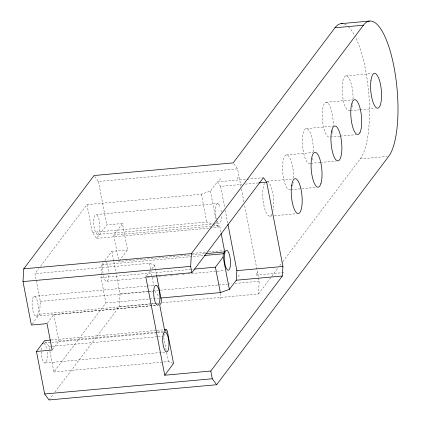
<?xml version="1.0" encoding="UTF-8"?>
<svg xmlns="http://www.w3.org/2000/svg" width="421" height="421" viewBox="0 0 421 421"><rect width="100%" height="100%" fill="white"/><g stroke="black" fill="none" stroke-linecap="round" stroke-linejoin="round"><path stroke-width="0.32" stroke-dasharray="2.1 1.58" d="M32.154 324.007L39.563 314.166L40.321 301.404L34.975 273.639L38.911 268.414M45.379 341.589L49.015 346.562L53.914 371.98L105.887 302.978L100.987 277.56L101.745 264.793L103.303 262.73M54.935 392.088L119.29 306.646L120.048 293.884L116.201 273.913M162.406 302.731L258.441 294.016L259.194 281.249L244.401 204.417M312.287 159.775L312.745 157.928M163.853 335.658L166.163 332.585M166.548 332.074L167.316 331.048M40.49 266.319L86.947 204.638L201.396 194.249L210.442 191.05L217.352 181.872L246.548 179.225M86.947 204.638L92.294 232.403L96.656 238.37L106.771 224.946L122.443 223.519L127.531 249.948L119.617 260.452M47.42 323.123L53.83 314.613L156.459 305.299M204.464 253.726L118.827 261.504L113.738 235.076L122.443 223.519M104.855 260.662L111.86 251.369L127.531 249.948M52.509 349.546L58.919 341.042L156.975 332.137M49.01 399.95L53.356 394.182M146.561 275.855L150.018 271.266M151.939 268.719L154.628 265.151L149.423 263.246L34.975 273.639M219.452 180.262L221.372 177.715M237.028 178.667L238.949 176.115M210.384 228.045L218.231 227.335L219.636 225.461L221.004 232.55M238.033 276.729L239.949 274.182M257.526 272.587L255.605 275.134L284.096 272.55M258.441 294.016L271.456 276.734M271.85 276.208L278.16 267.83M279.739 265.735L282.502 262.067M282.896 261.546L360.208 158.901A70.007 21.076 84.8 0 0 369.301 102.361A70.007 21.076 84.8 0 0 354.929 36.074M218.857 204.38L218.089 203.643L217.289 203.527L95.72 214.563L94.993 215.126L93.957 218.078A9.999 3.01 84.8 0 0 94.793 230.198L95.483 232.118A9.999 3.01 84.8 0 0 97.877 234.418L212.915 223.972M97.877 234.418L98.603 233.855L99.64 230.903A9.999 3.01 84.8 0 0 97.33 215.463L96.514 214.678L95.72 214.563M217.289 203.527L216.568 204.085L215.526 207.043A9.999 3.01 84.8 0 0 216.362 219.162M213.568 223.914L219.452 223.377L220.772 221.62L221.214 219.862A9.999 3.01 84.8 0 0 221.488 215.194M345.967 75.917L371.869 73.564M326.122 102.256L352.672 99.845M350.493 110.649L359.56 109.828M360.208 109.77L375.1 108.418M306.283 128.6L332.832 126.189M339.721 136.167L329.359 137.109A17.503 5.268 84.8 0 1 322.823 122.995A17.503 5.268 84.8 0 1 324.586 103.292L325.322 102.566A17.503 5.268 84.8 0 1 330.853 108.429A17.503 5.268 84.8 0 1 333.195 125.805M340.368 136.109L355.908 134.699M286.438 154.944L312.992 152.534M94.767 176.52L98.403 181.493L237.555 168.858L240.933 186.408M310.814 163.337L319.876 162.511M320.523 162.453L336.069 161.043M360.208 158.901L387.404 156.433M247.195 179.167L262.767 177.751M267.246 181.225L293.148 178.872M217.352 181.872L220.625 186.35L242.033 184.403M245.28 184.114L258.257 182.935M290.969 189.676L316.224 187.387M269.835 216.136L271.777 215.962M274.366 215.726L296.384 213.726M92.294 232.403L206.743 222.014L217.141 225.84L218.231 227.335M113.738 235.076L212.447 226.114M213.1 226.056L219.636 225.461M96.656 238.37L209.732 228.103M192.318 253.442L206.048 252.195M208.658 251.958L223.693 250.595M101.745 264.793L203.711 255.536M100.987 277.56L193.202 269.187M106.897 281.244L150.034 277.328M152.649 277.092L155.917 276.797M158.533 276.56L161.801 276.26M164.416 276.023L167.684 275.729M170.294 275.492L172.91 275.25M176.178 274.955L178.793 274.718M182.061 274.424L184.677 274.182M187.945 273.887L216.704 271.277M217.357 271.219L224.546 270.566M34.143 296.31L146.566 286.101M147.218 286.043L154.412 285.391M120.048 293.884L157.938 290.443M160.548 290.206L218.041 284.985M218.694 284.928L227.182 284.154M227.84 284.096L231.755 283.738M235.023 283.444L259.194 281.249M40.321 301.404L147.576 291.664M148.229 291.606L153.465 291.132M105.887 302.978L149.05 299.063M149.702 299.005L152.97 298.705M153.628 298.647L158.859 298.173M119.29 306.646L151.302 303.741M151.955 303.683L155.875 303.325M156.528 303.267L158.485 303.088M39.563 314.166L150.023 304.141M150.681 304.078L157.87 303.425M36.306 316.16L156.57 305.246M51.188 340L156.423 330.448M157.075 330.385L163.611 329.796M157.628 332.08L164.816 331.427M44.473 343.02L51.009 342.426M51.662 342.368L156.891 332.811M157.549 332.753L163.427 332.222M49.015 346.562L51.636 346.32M52.288 346.262L157.58 336.705M158.233 336.642L163.469 336.168M45.321 362.991L164.932 352.135M53.914 371.98L168.363 361.592L173.563 363.491M154.77 291.011L159.012 296.789M233.918 163.885L237.555 168.858M218.904 204.427L220.378 207.748M217.015 220.972L217.057 221.078A9.999 3.01 84.8 0 0 219.452 223.377M241.428 188.982L243.906 201.843M220.625 186.35L224.714 207.585M225.209 210.158L227.814 223.672M210.442 191.05L216.147 220.688M216.273 221.33L217.141 225.84M201.396 194.249L206.743 222.014M154.628 265.151L156.612 275.46M149.423 263.246L152.034 276.808M152.16 277.455L153.776 285.848M163.711 337.442L166.527 352.056M166.648 352.693L168.363 361.592M98.403 181.493L106.771 224.946M111.86 251.369L113.717 261.031M113.844 261.678L116.075 273.271M53.83 314.613L58.919 341.042M220.178 293.474L220.251 298.942M220.93 210.053A9.999 3.01 84.8 0 1 221.235 211.947M108.902 275.534A9.999 3.01 84.8 0 1 106.502 281.275A9.999 3.01 84.8 0 1 103.256 274.724M103.04 273.471A9.999 3.01 84.8 0 1 103.408 263.157M106.35 262.294A9.999 3.01 84.8 0 1 108.934 273.055M47.184 352.209A9.999 3.01 84.8 0 1 45.026 363.028A9.999 3.01 84.8 0 1 41.147 351.967M41.116 350.056A9.999 3.01 84.8 0 1 41.4 346.651M43.963 343.257A9.999 3.01 84.8 0 1 46.805 349.672M344.467 24.123A70.007 21.076 84.8 0 1 347.472 25.949M348.33 26.707A70.007 21.076 84.8 0 1 354.661 35.559M349.998 110.46A17.503 5.268 84.8 0 1 342.268 93.02A17.503 5.268 84.8 0 1 347.378 76.354A17.503 5.268 84.8 0 1 352.982 100.724M352.772 103.108A17.503 5.268 84.8 0 1 352.614 104.208M352.43 105.245A17.503 5.268 84.8 0 1 351.967 107.092M272.034 213.968A17.503 5.268 84.8 0 1 264.283 207.148A17.503 5.268 84.8 0 1 264.399 183.451M267.435 181.409A17.503 5.268 84.8 0 1 272.634 192.444A17.503 5.268 84.8 0 1 273.161 210.105M290.474 189.487A17.503 5.268 84.8 0 1 283.575 178.315L283.138 175.678A17.503 5.268 84.8 0 1 284.901 155.98L285.643 155.249A17.503 5.268 84.8 0 1 291.169 161.117A17.503 5.268 84.8 0 1 293.516 178.488M293.242 182.135A17.503 5.268 84.8 0 1 293.09 183.235M292.905 184.272A17.503 5.268 84.8 0 1 292.442 186.119M332.853 130.005A17.503 5.268 84.8 0 1 332.585 131.589M332.448 132.236A17.503 5.268 84.8 0 1 332.127 133.436M310.314 163.148A17.503 5.268 84.8 0 1 303.42 151.976L302.978 149.339A17.503 5.268 84.8 0 1 302.71 136.262L303.052 134.125A17.503 5.268 84.8 0 1 311.829 137.588L312.382 140.077A17.503 5.268 84.8 0 1 313.356 152.149M32.38 299.826A9.999 3.01 84.8 0 0 35.506 316.045A9.999 3.01 84.8 0 0 37.785 302.836A9.999 3.01 84.8 0 0 32.38 299.826"/><path stroke-width="0.63" d="M334.958 27.781L363.449 25.192A70.007 21.076 84.8 0 1 393.998 66.96A70.007 21.076 84.8 0 1 388.699 156.317L216.647 384.731L49.01 399.95L44.647 393.982L36.459 351.472L52.13 350.046L47.041 323.623L31.37 325.044L23.002 281.591L23.76 268.83L94.041 175.525L233.187 162.89L334.958 27.781A70.007 21.076 84.8 0 1 342.778 23.665M191.865 272.692L263.414 177.694L266.688 182.167L282.923 266.461L282.354 276.034L210.795 371.038L164.732 375.216L145.792 276.876L191.865 272.692L190.639 266.372L191.397 253.61L363.449 25.192M160.822 297.994L220.336 292.59L229.377 289.395L223.13 256.947L223.319 253.758L224.725 251.89L221.125 233.197M229.377 289.395L236.292 280.218L236.86 270.645L227.935 224.314M36.459 351.472L44.652 340.594L50.536 340.057M164.732 375.216L173.563 363.491L167.316 331.048L166.227 329.554L164.816 331.427L159.727 304.999L161.138 303.131L161.327 299.941L156.612 275.46M194.513 269.072L215.436 267.172L223.13 256.947M341.115 23.639L369.606 21.05M258.904 182.872L266.688 182.167M23.76 268.83L191.397 253.61M205.769 253.61L224.725 251.89M204.364 255.479L223.319 253.758M23.002 281.591L190.639 266.372M236.86 270.645L282.923 266.461M236.292 280.218L282.354 276.034M164.264 329.732L166.227 329.554M44.647 393.982L212.284 378.763L216.647 384.731M215.436 267.172L220.336 292.59M210.795 371.038L212.284 378.763M42.442 343.699A9.999 3.01 84.8 0 1 43.163 343.141M224.546 253.874L224.304 256.068A9.999 3.01 84.8 0 0 226.072 267.909L226.856 269.308A9.999 3.01 84.8 0 0 230.329 259.42A9.999 3.01 84.8 0 0 224.982 252.116L224.546 253.874M331.548 131.536L331.206 133.678A17.503 5.268 84.8 0 0 331.474 146.75L331.911 149.387A17.503 5.268 84.8 0 0 340.778 157.191L341.242 155.344A17.503 5.268 84.8 0 0 340.873 137.493L340.326 134.999A17.503 5.268 84.8 0 0 331.548 131.536M163.411 333.858L162.974 335.616A9.999 3.01 84.8 0 0 163.253 345.425L163.806 347.735A9.999 3.01 84.8 0 0 168.221 350.198A9.999 3.01 84.8 0 0 167.821 336.321A9.999 3.01 84.8 0 0 163.411 333.858M320.939 183.53L320.37 185.04A17.503 5.268 84.8 0 1 312.072 175.731L311.629 173.094A17.503 5.268 84.8 0 1 313.392 153.391L314.134 152.665A17.503 5.268 84.8 0 1 320.77 162.564A17.503 5.268 84.8 0 1 320.939 183.53M360.055 132.357L359.392 133.489A17.503 5.268 84.8 0 1 351.756 123.048A17.503 5.268 84.8 0 1 353.077 100.708L353.819 99.977A17.503 5.268 84.8 0 1 360.713 111.149A17.503 5.268 84.8 0 1 360.055 132.357M156.991 285.843L156.517 285.391A9.999 3.01 84.8 0 0 154.091 297.768A9.999 3.01 84.8 0 0 159.37 302.836A9.999 3.01 84.8 0 0 157.333 286.175L156.991 285.843M370.99 80.248A17.503 5.268 84.8 0 0 376.853 108.06A17.503 5.268 84.8 0 0 380.384 83.958A17.503 5.268 84.8 0 0 370.99 80.248M291.621 185.619A17.503 5.268 84.8 0 0 297.489 213.431A17.503 5.268 84.8 0 0 301.02 189.329A17.503 5.268 84.8 0 0 291.621 185.619"/></g></svg>
